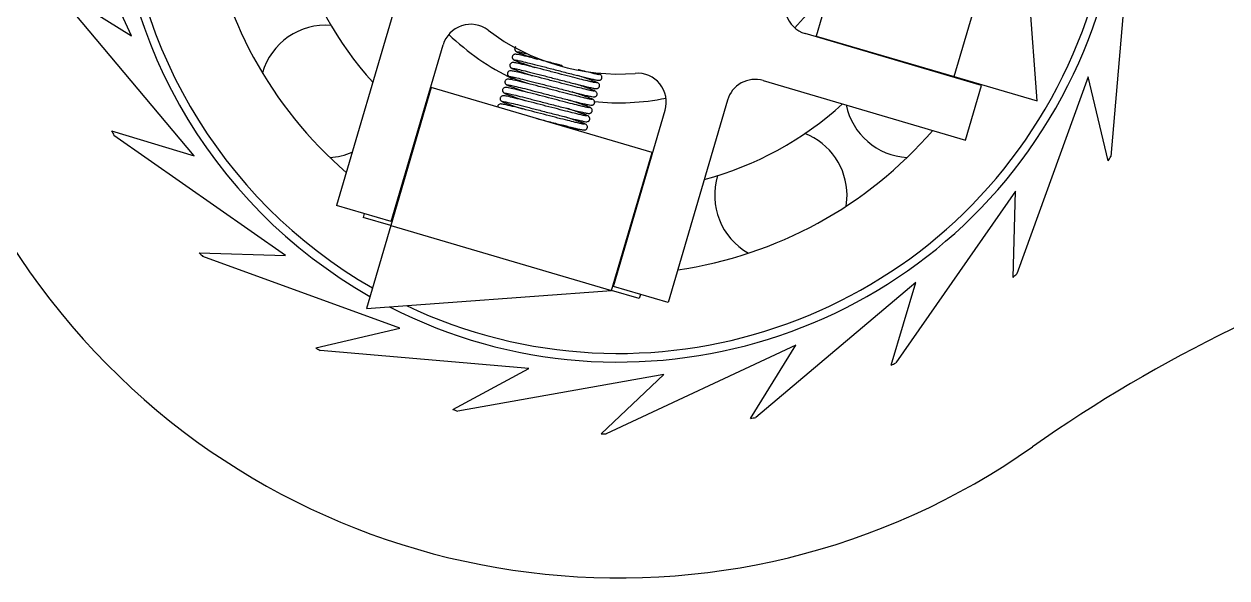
# Model space of a CAD drawing. Header units: millimetres. Extents: x 0 to 420, y 0 to 297.
# Drawn here: x 47.8 to 131.4, y 160.1 to 198.6 of the extents above; entities that cross this region are included whole.
import ezdxf

# ---------------------------------------------------------------- set-up
doc = ezdxf.new("R2010")
doc.units = ezdxf.units.MM

msp = doc.modelspace()

# ---------------------------------------------------------------- linework, layer by layer
at = {"color": 7, "linetype": 'Continuous', "lineweight": 25}
for p, q in [((107.38, 213.074), (102.876, 197.721)), ((55.313, 197.752), (49.151, 210.932)), ((112.472, 194.906), (116.976, 210.259)), ((118.229, 193.217), (116.976, 210.259)), ((124.607, 203.856), (123.353, 189.361)), ((50.209, 200.908), (55.313, 197.752)), ((59.658, 189.417), (50.295, 200.553)), ((73.686, 200.032), (69.559, 185.965)), ((114.378, 194.3), (102.123, 197.895)), ((102.863, 197.678), (102.876, 197.721)), ((102.876, 197.721), (112.472, 194.906)), ((73.354, 184.852), (76.949, 197.106)), ((87.871, 195.052), (87.815, 195.077)), ((112.472, 194.906), (112.459, 194.863)), ((112.472, 194.906), (118.229, 193.217)), ((121.785, 194.89), (116.823, 181.213)), ((123.162, 189.05), (121.785, 194.89)), ((76.129, 194.152), (73.314, 184.556)), ((76.086, 194.164), (76.129, 194.152)), ((91.482, 189.647), (76.129, 194.152)), ((99.197, 194.632), (113.265, 190.505)), ((113.265, 190.505), (114.378, 194.3)), ((96.715, 193.276), (92.588, 179.209)), ((88.793, 180.322), (92.388, 192.577)), ((53.912, 191.144), (59.658, 189.417)), ((66.013, 182.49), (54.086, 190.824)), ((88.667, 180.052), (91.482, 189.647)), ((91.482, 189.647), (91.525, 189.635)), ((116.739, 186.959), (108.406, 175.032)), ((116.558, 180.962), (116.739, 186.959)), ((73.354, 184.852), (69.559, 185.965)), ((71.478, 185.402), (71.395, 185.119)), ((73.314, 184.556), (71.395, 185.119)), ((73.314, 184.556), (71.625, 178.799)), ((73.314, 184.556), (88.667, 180.052)), ((60.015, 182.672), (66.013, 182.49)), ((73.944, 177.444), (60.267, 182.407)), ((109.813, 180.604), (98.676, 171.241)), ((108.085, 174.858), (109.813, 180.604)), ((71.625, 178.799), (88.667, 180.052)), ((90.586, 179.489), (88.667, 180.052)), ((92.588, 179.209), (88.793, 180.322)), ((90.669, 179.772), (90.586, 179.489)), ((68.104, 176.067), (73.944, 177.444)), ((82.91, 174.623), (68.415, 175.877)), ((101.478, 176.259), (88.297, 170.097)), ((98.322, 171.156), (101.478, 176.259)), ((77.626, 171.782), (82.91, 174.623)), ((92.302, 174.219), (77.976, 171.678)), ((87.933, 170.106), (92.302, 174.219))]:
    msp.add_line(p, q, dxfattribs=at)
at = {"color": 7, "linetype": 'Continuous', "lineweight": 25, "flags": 128}
msp.add_lwpolyline([(104.961, 185.911), (104.994, 186.149), (105.023, 186.663)], dxfattribs=at)
at = {"color": 7, "linetype": 'Continuous', "lineweight": 25}
for centre, radius, start, end in [((89.142, 210.088), 50, 51.39779, 305.13758), ((89.142, 210.088), 35, 242.95078, 60.43611), ((89.142, 210.088), 35, 178.26769, 240.43611), ((89.142, 210.088), 28.893, 188.18932, 229.10886), ((89.142, 210.088), 23.107, 194.93526, 222.36291), ((89.142, 210.088), 17, 316.07592, 332.17505), ((102.686, 199.815), 2, 142.8205, 253.64909), ((68.814, 193.877), 4.6, 85.54801, 163.69423), ((78.868, 196.543), 2, 52.8205, 163.64909), ((89.142, 210.088), 15, 232.8205, 274.47768), ((89.142, 210.088), 17, 226.07592, 244.34879), ((90.469, 193.14), 2, 343.64909, 94.47768), ((98.634, 192.713), 2, 73.64909, 163.64909), ((89.142, 210.088), 17, 264.21456, 281.22225), ((89.142, 210.088), 23.107, 284.93526, 312.36291), ((109.469, 193.877), 4.6, 191.76131, 266.55137), ((89.142, 210.088), 40, 208.26769, 208.79017), ((89.142, 210.088), 28.893, 278.18932, 319.10886), ((100.423, 186.663), 4.6, 0, 68.7377), ((68.814, 193.877), 4.6, 273.44863, 293.40592), ((89.142, 210.088), 40, 328.26769, 328.79017), ((100.423, 186.663), 4.6, 162.69087, 240.83708), ((175.473, 87.422), 100, 88.26769, 125.13758), ((89.142, 210.088), 40, 223.26769, 223.79017), ((89.142, 210.088), 40, 313.26769, 313.79017), ((89.142, 210.088), 40, 238.26769, 238.79017), ((89.142, 210.088), 40, 298.26769, 298.79017), ((89.142, 210.088), 40, 253.26769, 253.79017), ((89.142, 210.088), 40, 283.26769, 283.79017), ((89.142, 210.088), 40, 268.26769, 268.79017)]:
    msp.add_arc(centre, radius, start, end, dxfattribs=at)
at = {"color": 8, "linetype": 'Continuous', "lineweight": 25}
for start, end in [(244.63857, 60.20136), (180, 240.20136)]:
    msp.add_arc((89.142, 210.088), 34.4, start, end, dxfattribs=at)
at = {"color": 7, "linetype": 'Continuous', "lineweight": 25}
for points, knots in [([(82.052, 196.454), (82.029, 196.459), (81.985, 196.467), (81.903, 196.454), (81.828, 196.412), (81.781, 196.35), (81.761, 196.296), (81.757, 196.241), (81.768, 196.194), (81.783, 196.16), (81.804, 196.128), (81.833, 196.101), (81.865, 196.079), (81.89, 196.07), (81.902, 196.066)], [0, 0, 0, 0, 0.102637, 0.199703, 0.370025, 0.50732, 0.616271, 0.715315, 0.763772, 0.81191, 0.859826, 0.907365, 0.95421, 1, 1, 1, 1]), ([(82.002, 196.982), (82.001, 196.982), (81.975, 196.968), (81.952, 196.924), (81.929, 196.872), (81.926, 196.816), (81.937, 196.77), (81.952, 196.736), (81.973, 196.704), (82.001, 196.677), (82.034, 196.655), (82.059, 196.646), (82.071, 196.642)], [0, 0, 0, 0, 0.013231, 0.228285, 0.398941, 0.55408, 0.629982, 0.705382, 0.780435, 0.854899, 0.928275, 1, 1, 1, 1]), ([(85.253, 195.666), (85.22, 195.674), (84.92, 195.751), (84.31, 195.912), (83.482, 196.125), (82.75, 196.306), (82.195, 196.436), (82.068, 196.453), (82.004, 196.461)], [0, 0, 0, 0, 0.022335, 0.199412, 0.386526, 0.587258, 0.791894, 1, 1, 1, 1]), ([(82.037, 196.664), (82.037, 196.656), (82.036, 196.639), (82.29, 196.532), (82.766, 196.364), (83.286, 196.19), (83.488, 196.122)], [0, 0, 0, 0, 0.188613, 0.410675, 0.770829, 1, 1, 1, 1]), ([(82.11, 196.641), (82.15, 196.637), (82.232, 196.629), (82.491, 196.572), (82.742, 196.511), (82.82, 196.492)], [0, 0, 0, 0, 0.397372, 0.813557, 1, 1, 1, 1]), ([(81.883, 195.879), (81.86, 195.883), (81.816, 195.891), (81.734, 195.878), (81.659, 195.836), (81.612, 195.774), (81.592, 195.721), (81.589, 195.665), (81.599, 195.619), (81.614, 195.584), (81.636, 195.552), (81.664, 195.525), (81.696, 195.503), (81.721, 195.495), (81.733, 195.491)], [0, 0, 0, 0, 0.102637, 0.199703, 0.370025, 0.50732, 0.616271, 0.715315, 0.763772, 0.81191, 0.859826, 0.907365, 0.954209, 1, 1, 1, 1]), ([(86.986, 194.608), (86.819, 194.65), (86.471, 194.736), (85.777, 194.912), (84.985, 195.115), (84.143, 195.335), (83.313, 195.55), (82.581, 195.73), (82.026, 195.861), (81.899, 195.877), (81.835, 195.885)], [0, 0, 0, 0, 0.104656, 0.218397, 0.337587, 0.457564, 0.584343, 0.720348, 0.858998, 1, 1, 1, 1]), ([(81.868, 196.088), (81.868, 196.08), (81.867, 196.063), (82.121, 195.957), (82.597, 195.788), (83.117, 195.614), (83.319, 195.546)], [0, 0, 0, 0, 0.188613, 0.410675, 0.770829, 1, 1, 1, 1]), ([(81.941, 196.066), (81.98, 196.062), (82.058, 196.055), (82.412, 195.975), (82.953, 195.845), (83.677, 195.663), (84.526, 195.441), (85.441, 195.204), (86.353, 194.971), (86.82, 194.855), (87.054, 194.797)], [0, 0, 0, 0, 0.10476, 0.214479, 0.333699, 0.458183, 0.583026, 0.716133, 0.857648, 1, 1, 1, 1]), ([(81.714, 195.303), (81.691, 195.307), (81.647, 195.315), (81.565, 195.302), (81.491, 195.261), (81.443, 195.198), (81.423, 195.145), (81.42, 195.089), (81.43, 195.043), (81.445, 195.009), (81.467, 194.977), (81.495, 194.949), (81.527, 194.928), (81.552, 194.919), (81.564, 194.915)], [0, 0, 0, 0, 0.102637, 0.199703, 0.370025, 0.507321, 0.616271, 0.715315, 0.763772, 0.81191, 0.859825, 0.907365, 0.954209, 1, 1, 1, 1]), ([(81.53, 194.937), (81.53, 194.929), (81.529, 194.912), (81.784, 194.805), (82.26, 194.637), (82.779, 194.463), (82.982, 194.395)], [0, 0, 0, 0, 0.188613, 0.410675, 0.770829, 1, 1, 1, 1]), ([(81.603, 194.914), (81.642, 194.911), (81.721, 194.903), (82.074, 194.824), (82.616, 194.694), (83.339, 194.512), (84.188, 194.29), (85.103, 194.052), (86.015, 193.819), (86.482, 193.704), (86.716, 193.646)], [0, 0, 0, 0, 0.1047596, 0.2144789, 0.3336988, 0.4581826, 0.5830257, 0.7161335, 0.8576479, 1, 1, 1, 1]), ([(86.817, 194.033), (86.65, 194.074), (86.302, 194.16), (85.608, 194.336), (84.816, 194.539), (83.974, 194.759), (83.144, 194.974), (82.412, 195.155), (81.857, 195.285), (81.73, 195.301), (81.666, 195.309)], [0, 0, 0, 0, 0.104656, 0.218397, 0.337587, 0.457564, 0.584343, 0.720348, 0.858998, 1, 1, 1, 1]), ([(81.699, 195.513), (81.699, 195.505), (81.698, 195.488), (81.952, 195.381), (82.429, 195.213), (82.948, 195.038), (83.15, 194.97)], [0, 0, 0, 0, 0.188613, 0.410675, 0.770829, 1, 1, 1, 1]), ([(81.772, 195.49), (81.811, 195.486), (81.89, 195.479), (82.243, 195.399), (82.785, 195.269), (83.508, 195.087), (84.357, 194.865), (85.272, 194.628), (86.184, 194.395), (86.651, 194.28), (86.885, 194.222)], [0, 0, 0, 0, 0.10476, 0.214479, 0.333699, 0.458183, 0.583026, 0.716134, 0.857648, 1, 1, 1, 1]), ([(87.702, 194.476), (87.662, 194.496), (87.587, 194.534), (87.282, 194.646), (86.895, 194.782), (86.557, 194.898), (86.328, 194.973), (86.267, 194.994)], [0, 0, 0, 0, 0.265163, 0.50493, 0.727832, 0.927546, 1, 1, 1, 1]), ([(87.155, 195.184), (86.992, 195.224), (86.753, 195.283), (86.435, 195.364), (86.332, 195.39)], [0, 0, 0, 0, 0.678196, 1, 1, 1, 1]), ([(87.054, 194.797), (87.17, 194.769), (87.408, 194.712), (87.646, 194.665), (87.785, 194.645), (87.788, 194.659), (87.788, 194.664)], [0, 0, 0, 0, 0.2602831, 0.5303859, 0.8053293, 1, 1, 1, 1]), ([(87.786, 195.06), (87.789, 195.056), (87.798, 195.045), (87.69, 195.062), (87.483, 195.105), (87.263, 195.158), (87.155, 195.184)], [0, 0, 0, 0, 0.136102, 0.428375, 0.718149, 1, 1, 1, 1]), ([(87.782, 194.66), (87.79, 194.659), (87.816, 194.654), (87.86, 194.665), (87.906, 194.686), (87.942, 194.715), (87.966, 194.746), (87.987, 194.787), (87.999, 194.834), (87.996, 194.9), (87.967, 194.972), (87.908, 195.038), (87.854, 195.061), (87.826, 195.073)], [0, 0, 0, 0, 0.027354, 0.100004, 0.1665, 0.226656, 0.28141, 0.332323, 0.431865, 0.54944, 0.686483, 0.838662, 1, 1, 1, 1]), ([(81.376, 194.152), (81.354, 194.156), (81.309, 194.164), (81.228, 194.151), (81.153, 194.109), (81.105, 194.047), (81.085, 193.993), (81.082, 193.938), (81.092, 193.891), (81.107, 193.857), (81.129, 193.825), (81.157, 193.798), (81.19, 193.776), (81.214, 193.768), (81.226, 193.763)], [0, 0, 0, 0, 0.102637, 0.199703, 0.370025, 0.507321, 0.616271, 0.715315, 0.763772, 0.81191, 0.859826, 0.907365, 0.954209, 1, 1, 1, 1]), ([(81.545, 194.727), (81.522, 194.731), (81.478, 194.74), (81.397, 194.726), (81.322, 194.685), (81.274, 194.622), (81.254, 194.569), (81.251, 194.513), (81.261, 194.467), (81.276, 194.433), (81.298, 194.401), (81.326, 194.374), (81.359, 194.352), (81.383, 194.343), (81.395, 194.339)], [0, 0, 0, 0, 0.102637, 0.199703, 0.370025, 0.507321, 0.616271, 0.715315, 0.763772, 0.81191, 0.859826, 0.907365, 0.954209, 1, 1, 1, 1]), ([(86.479, 192.881), (86.312, 192.922), (85.964, 193.008), (85.27, 193.184), (84.478, 193.388), (83.637, 193.608), (82.806, 193.822), (82.075, 194.003), (81.519, 194.133), (81.392, 194.15), (81.328, 194.158)], [0, 0, 0, 0, 0.104656, 0.218397, 0.337587, 0.457564, 0.584343, 0.720348, 0.858998, 1, 1, 1, 1]), ([(81.361, 194.361), (81.361, 194.353), (81.36, 194.336), (81.615, 194.229), (82.091, 194.061), (82.611, 193.887), (82.813, 193.819)], [0, 0, 0, 0, 0.188613, 0.410675, 0.770829, 1, 1, 1, 1]), ([(81.434, 194.339), (81.473, 194.335), (81.552, 194.328), (81.905, 194.248), (82.447, 194.118), (83.17, 193.936), (84.019, 193.714), (84.934, 193.476), (85.846, 193.244), (86.313, 193.128), (86.547, 193.07)], [0, 0, 0, 0, 0.10476, 0.214479, 0.333699, 0.458183, 0.583026, 0.716133, 0.857648, 1, 1, 1, 1]), ([(86.648, 193.457), (86.481, 193.498), (86.133, 193.584), (85.439, 193.76), (84.647, 193.963), (83.806, 194.184), (82.975, 194.398), (82.243, 194.579), (81.688, 194.709), (81.561, 194.725), (81.497, 194.734)], [0, 0, 0, 0, 0.104656, 0.218397, 0.337587, 0.457564, 0.584343, 0.720348, 0.858998, 1, 1, 1, 1]), ([(87.533, 193.901), (87.493, 193.921), (87.418, 193.959), (87.113, 194.07), (86.726, 194.206), (86.388, 194.322), (86.159, 194.398), (86.099, 194.418)], [0, 0, 0, 0, 0.265163, 0.50493, 0.727832, 0.927547, 1, 1, 1, 1]), ([(87.448, 193.908), (87.451, 193.905), (87.46, 193.894), (87.353, 193.911), (87.145, 193.954), (86.925, 194.006), (86.817, 194.033)], [0, 0, 0, 0, 0.136102, 0.428375, 0.718149, 1, 1, 1, 1]), ([(86.885, 194.222), (87.001, 194.194), (87.239, 194.137), (87.477, 194.089), (87.617, 194.069), (87.619, 194.083), (87.619, 194.088)], [0, 0, 0, 0, 0.260283, 0.530386, 0.805329, 1, 1, 1, 1]), ([(87.617, 194.484), (87.62, 194.48), (87.629, 194.47), (87.522, 194.486), (87.314, 194.529), (87.094, 194.582), (86.986, 194.608)], [0, 0, 0, 0, 0.136102, 0.428375, 0.718149, 1, 1, 1, 1]), ([(87.614, 194.084), (87.621, 194.083), (87.647, 194.079), (87.691, 194.089), (87.737, 194.11), (87.773, 194.14), (87.798, 194.171), (87.819, 194.211), (87.83, 194.259), (87.827, 194.325), (87.798, 194.396), (87.739, 194.462), (87.685, 194.485), (87.658, 194.497)], [0, 0, 0, 0, 0.027354, 0.100003, 0.166499, 0.226656, 0.28141, 0.332322, 0.431865, 0.54944, 0.686483, 0.838662, 1, 1, 1, 1]), ([(81.208, 193.576), (81.185, 193.58), (81.14, 193.588), (81.059, 193.575), (80.984, 193.533), (80.937, 193.471), (80.916, 193.418), (80.913, 193.362), (80.923, 193.316), (80.938, 193.281), (80.96, 193.25), (80.988, 193.222), (81.021, 193.2), (81.045, 193.192), (81.057, 193.188)], [0, 0, 0, 0, 0.102637, 0.199703, 0.370025, 0.507321, 0.616271, 0.715315, 0.763772, 0.81191, 0.859826, 0.907365, 0.954209, 1, 1, 1, 1]), ([(81.024, 193.21), (81.023, 193.202), (81.022, 193.185), (81.277, 193.078), (81.753, 192.91), (82.273, 192.735), (82.475, 192.668)], [0, 0, 0, 0, 0.188613, 0.410675, 0.770829, 1, 1, 1, 1]), ([(81.096, 193.187), (81.135, 193.184), (81.214, 193.176), (81.568, 193.096), (82.109, 192.966), (82.832, 192.784), (83.681, 192.562), (84.596, 192.325), (85.509, 192.092), (85.975, 191.977), (86.209, 191.919)], [0, 0, 0, 0, 0.10476, 0.214479, 0.333699, 0.458183, 0.583026, 0.716133, 0.857648, 1, 1, 1, 1]), ([(86.31, 192.305), (86.144, 192.347), (85.795, 192.433), (85.101, 192.609), (84.309, 192.812), (83.468, 193.032), (82.637, 193.247), (81.906, 193.427), (81.35, 193.558), (81.223, 193.574), (81.159, 193.582)], [0, 0, 0, 0, 0.104657, 0.218397, 0.337587, 0.457564, 0.584343, 0.720348, 0.858998, 1, 1, 1, 1]), ([(81.192, 193.785), (81.192, 193.778), (81.191, 193.76), (81.446, 193.654), (81.922, 193.486), (82.442, 193.311), (82.644, 193.243)], [0, 0, 0, 0, 0.188613, 0.410675, 0.770829, 1, 1, 1, 1]), ([(81.265, 193.763), (81.304, 193.759), (81.383, 193.752), (81.737, 193.672), (82.278, 193.542), (83.001, 193.36), (83.85, 193.138), (84.765, 192.901), (85.677, 192.668), (86.144, 192.552), (86.378, 192.494)], [0, 0, 0, 0, 0.10476, 0.214479, 0.333699, 0.458183, 0.583026, 0.716134, 0.857648, 1, 1, 1, 1]), ([(87.195, 192.749), (87.156, 192.769), (87.08, 192.807), (86.775, 192.919), (86.388, 193.054), (86.05, 193.17), (85.822, 193.246), (85.761, 193.266)], [0, 0, 0, 0, 0.265163, 0.50493, 0.727832, 0.927547, 1, 1, 1, 1]), ([(87.364, 193.325), (87.325, 193.345), (87.249, 193.383), (86.944, 193.494), (86.557, 193.63), (86.219, 193.746), (85.991, 193.822), (85.93, 193.842)], [0, 0, 0, 0, 0.2651631, 0.5049299, 0.7278319, 0.9275463, 1, 1, 1, 1]), ([(87.279, 193.332), (87.282, 193.329), (87.291, 193.318), (87.184, 193.335), (86.976, 193.378), (86.757, 193.431), (86.648, 193.457)], [0, 0, 0, 0, 0.136102, 0.428375, 0.718149, 1, 1, 1, 1]), ([(86.716, 193.646), (86.832, 193.618), (87.07, 193.561), (87.309, 193.513), (87.448, 193.494), (87.45, 193.507), (87.451, 193.513)], [0, 0, 0, 0, 0.260283, 0.530386, 0.805329, 1, 1, 1, 1]), ([(87.276, 192.933), (87.283, 192.932), (87.309, 192.927), (87.353, 192.937), (87.4, 192.959), (87.435, 192.988), (87.46, 193.019), (87.481, 193.06), (87.492, 193.107), (87.489, 193.173), (87.46, 193.245), (87.401, 193.31), (87.347, 193.334), (87.32, 193.346)], [0, 0, 0, 0, 0.0273549, 0.1000038, 0.1664998, 0.2266563, 0.281411, 0.3323233, 0.4318656, 0.5494399, 0.6864833, 0.838662, 1, 1, 1, 1]), ([(87.445, 193.508), (87.452, 193.507), (87.478, 193.503), (87.522, 193.513), (87.569, 193.535), (87.604, 193.564), (87.629, 193.595), (87.65, 193.635), (87.661, 193.683), (87.658, 193.749), (87.629, 193.82), (87.57, 193.886), (87.516, 193.91), (87.489, 193.922)], [0, 0, 0, 0, 0.027354, 0.100004, 0.1665, 0.226655, 0.28141, 0.332323, 0.431865, 0.54944, 0.686483, 0.838662, 1, 1, 1, 1]), ([(81.039, 193), (81.016, 193.004), (80.971, 193.012), (80.89, 192.999), (80.815, 192.958), (80.768, 192.895), (80.748, 192.848), (80.748, 192.81), (80.748, 192.796)], [0, 0, 0, 0, 0.150927, 0.293662, 0.544119, 0.746011, 0.906222, 1, 1, 1, 1]), ([(86.142, 191.73), (85.975, 191.771), (85.626, 191.857), (84.932, 192.033), (84.14, 192.236), (83.299, 192.456), (82.468, 192.671), (81.737, 192.852), (81.181, 192.982), (81.054, 192.998), (80.99, 193.006)], [0, 0, 0, 0, 0.104656, 0.218397, 0.337587, 0.457564, 0.584343, 0.720348, 0.858998, 1, 1, 1, 1]), ([(87.026, 192.173), (86.987, 192.193), (86.911, 192.231), (86.606, 192.343), (86.22, 192.479), (85.882, 192.595), (85.653, 192.67), (85.592, 192.691)], [0, 0, 0, 0, 0.265163, 0.50493, 0.727832, 0.927546, 1, 1, 1, 1]), ([(86.941, 192.181), (86.944, 192.177), (86.953, 192.167), (86.846, 192.183), (86.638, 192.226), (86.419, 192.279), (86.31, 192.305)], [0, 0, 0, 0, 0.136102, 0.428375, 0.718149, 1, 1, 1, 1]), ([(86.378, 192.494), (86.495, 192.466), (86.732, 192.409), (86.971, 192.362), (87.11, 192.342), (87.112, 192.356), (87.113, 192.361)], [0, 0, 0, 0, 0.260283, 0.530386, 0.805329, 1, 1, 1, 1]), ([(87.11, 192.757), (87.113, 192.753), (87.122, 192.743), (87.015, 192.759), (86.807, 192.802), (86.588, 192.855), (86.479, 192.881)], [0, 0, 0, 0, 0.136102, 0.428375, 0.718149, 1, 1, 1, 1]), ([(86.547, 193.07), (86.664, 193.042), (86.901, 192.985), (87.14, 192.937), (87.279, 192.918), (87.281, 192.931), (87.282, 192.937)], [0, 0, 0, 0, 0.260283, 0.530386, 0.805329, 1, 1, 1, 1]), ([(87.107, 192.357), (87.114, 192.356), (87.14, 192.351), (87.184, 192.362), (87.231, 192.383), (87.266, 192.412), (87.291, 192.443), (87.312, 192.484), (87.323, 192.531), (87.32, 192.597), (87.291, 192.669), (87.233, 192.735), (87.179, 192.758), (87.151, 192.77)], [0, 0, 0, 0, 0.0273538, 0.1000038, 0.1664998, 0.2266555, 0.2814103, 0.332323, 0.4318652, 0.5494396, 0.6864831, 0.838662, 1, 1, 1, 1]), ([(83.468, 191.999), (83.478, 191.996), (83.779, 191.918), (84.432, 191.748), (85.339, 191.517), (85.806, 191.401), (86.04, 191.343)], [0, 0, 0, 0, 0.011112, 0.326788, 0.662401, 1, 1, 1, 1]), ([(86.444, 191.125), (86.382, 191.149), (86.237, 191.203), (85.879, 191.328), (85.544, 191.443), (85.315, 191.519), (85.254, 191.539)], [0, 0, 0, 0, 0.252786, 0.589214, 0.890645, 1, 1, 1, 1]), ([(86.857, 191.598), (86.818, 191.618), (86.743, 191.656), (86.437, 191.767), (86.051, 191.903), (85.713, 192.019), (85.484, 192.095), (85.423, 192.115)], [0, 0, 0, 0, 0.265163, 0.50493, 0.727832, 0.927547, 1, 1, 1, 1]), ([(86.772, 191.605), (86.775, 191.602), (86.784, 191.591), (86.677, 191.608), (86.47, 191.651), (86.25, 191.704), (86.142, 191.73)], [0, 0, 0, 0, 0.136102, 0.428375, 0.718149, 1, 1, 1, 1]), ([(86.209, 191.919), (86.326, 191.891), (86.563, 191.834), (86.802, 191.786), (86.941, 191.767), (86.943, 191.78), (86.944, 191.785)], [0, 0, 0, 0, 0.260283, 0.530386, 0.805329, 1, 1, 1, 1]), ([(86.769, 191.206), (86.776, 191.204), (86.802, 191.2), (86.846, 191.21), (86.893, 191.232), (86.928, 191.261), (86.953, 191.292), (86.974, 191.332), (86.985, 191.38), (86.983, 191.446), (86.953, 191.517), (86.895, 191.583), (86.841, 191.607), (86.813, 191.619)], [0, 0, 0, 0, 0.027354, 0.100003, 0.1665, 0.226655, 0.28141, 0.332323, 0.431865, 0.54944, 0.686483, 0.838662, 1, 1, 1, 1]), ([(86.938, 191.781), (86.945, 191.78), (86.971, 191.776), (87.015, 191.786), (87.062, 191.807), (87.097, 191.837), (87.122, 191.868), (87.143, 191.908), (87.154, 191.956), (87.151, 192.022), (87.122, 192.093), (87.064, 192.159), (87.01, 192.182), (86.982, 192.194)], [0, 0, 0, 0, 0.027355, 0.100004, 0.1665, 0.226655, 0.281411, 0.332323, 0.431865, 0.54944, 0.686483, 0.838663, 1, 1, 1, 1]), ([(86.04, 191.343), (86.157, 191.315), (86.394, 191.258), (86.633, 191.21), (86.772, 191.191), (86.774, 191.204), (86.775, 191.21)], [0, 0, 0, 0, 0.260283, 0.530386, 0.805329, 1, 1, 1, 1])]:
    msp.add_open_spline(points, degree=3, knots=knots, dxfattribs=at)

doc.saveas('drawing.dxf')
